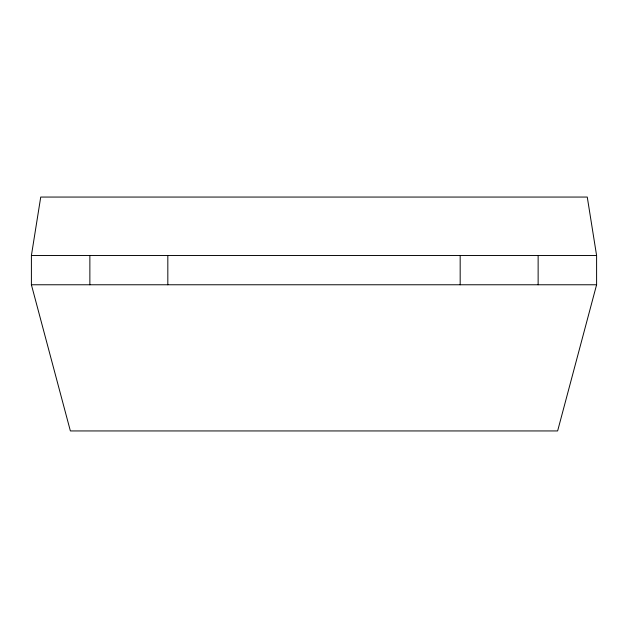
<?xml version="1.0" encoding="UTF-8"?>
<svg xmlns="http://www.w3.org/2000/svg" width="628" height="628" viewBox="0 0 628 628"><rect width="100%" height="100%" fill="white"/><g stroke="black" fill="none" stroke-linecap="round" stroke-linejoin="round"><path stroke-width="0.94" d="M31.4 255.533L40.734 197.059L587.266 197.059L596.6 255.533L596.6 284.767L557.625 430.941L70.375 430.941L31.4 284.767L31.4 255.533L596.6 255.533M31.4 284.767L596.6 284.767M538.133 255.533L538.133 284.767M460.175 255.533L460.175 284.767M167.825 255.533L167.825 284.767M89.867 255.533L89.867 284.767"/></g></svg>
